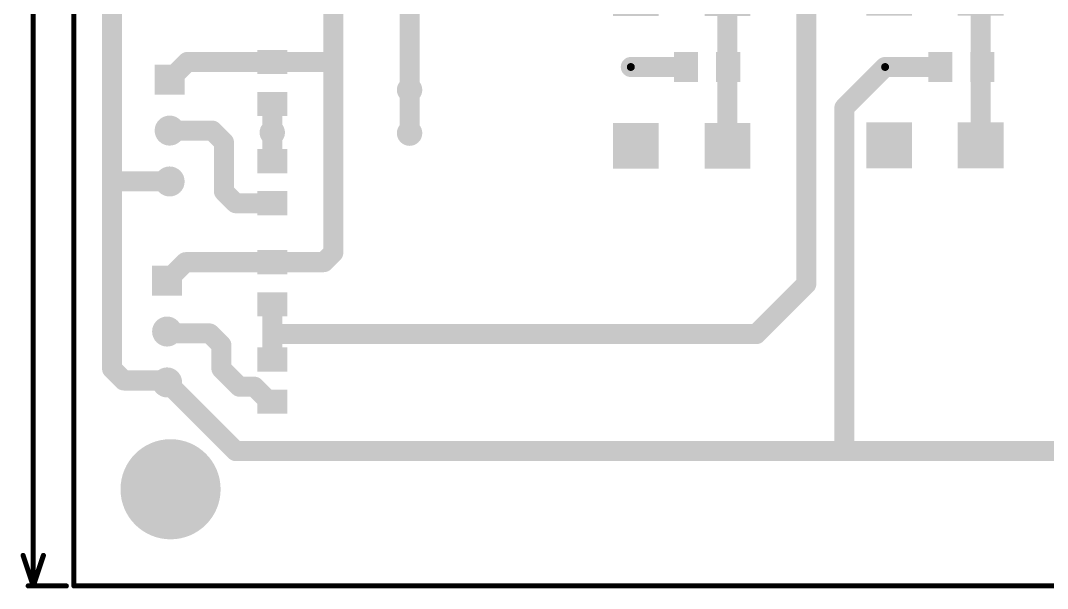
# Model space of a CAD drawing. Header units: millimetres. Extents: x 27 to 180, y 43 to 150.
# Drawn here: x 27.1 to 78.3, y 42.7 to 71 of the extents above; entities that cross this region are included whole.
import ezdxf

# ---------------------------------------------------------------- set-up
doc = ezdxf.new("R2010")
doc.units = ezdxf.units.MM
for name, color, linetype in [('BottomLayer', 5, 'Continuous'), ('Mechanical1', 6, 'Continuous'), ('MultiLayer', 9, 'Continuous'), ('PadHoleLayer', 156, 'Continuous'), ('ViaHoleLayer', 16, 'Continuous')]:
    doc.layers.add(name, color=color, linetype=linetype)

# ---------------------------------------------------------------- blocks, each defined once
blk = doc.blocks.new('SW4_FSM_5P23_TEC_16')
at = {"layer": 'BottomLayer'}
for points in [[(-4.953, 3.429), (-2.667, 3.429), (-2.667, 1.143), (-4.953, 1.143)], [(2.667, 3.429), (4.953, 3.429), (4.953, 1.143), (2.667, 1.143)], [(-4.953, -1.143), (-2.667, -1.143), (-2.667, -3.429), (-4.953, -3.429)], [(2.667, -1.143), (4.953, -1.143), (4.953, -3.429), (2.667, -3.429)]]:
    blk.add_hatch(color=5, dxfattribs=at).paths.add_polyline_path(points)
at = {"layer": 'MultiLayer'}
for points in [[(-4.953, 3.429), (-2.667, 3.429), (-2.667, 1.143), (-4.953, 1.143)], [(2.667, 3.429), (4.953, 3.429), (4.953, 1.143), (2.667, 1.143)], [(-4.953, -1.143), (-2.667, -1.143), (-2.667, -3.429), (-4.953, -3.429)], [(2.667, -1.143), (4.953, -1.143), (4.953, -3.429), (2.667, -3.429)]]:
    blk.add_hatch(color=9, dxfattribs=at).paths.add_polyline_path(points)
at = {"layer": 'PadHoleLayer'}
h = blk.add_hatch(color=156, dxfattribs=at)
edge = h.paths.add_edge_path()
edge.add_arc((-3.81, 2.286), 0.508, 0, 360)
h = blk.add_hatch(color=156, dxfattribs=at)
edge = h.paths.add_edge_path()
edge.add_arc((3.81, 2.286), 0.508, 0, 360)
h = blk.add_hatch(color=156, dxfattribs=at)
edge = h.paths.add_edge_path()
edge.add_arc((-3.81, -2.286), 0.508, 0, 360)
h = blk.add_hatch(color=156, dxfattribs=at)
edge = h.paths.add_edge_path()
edge.add_arc((3.81, -2.286), 0.508, 0, 360)
blk = doc.blocks.new('SW4_FSM_5P23_TEC_17')
at = {"layer": 'BottomLayer'}
for points in [[(-4.953, 3.429), (-2.667, 3.429), (-2.667, 1.143), (-4.953, 1.143)], [(2.667, 3.429), (4.953, 3.429), (4.953, 1.143), (2.667, 1.143)], [(-4.953, -1.143), (-2.667, -1.143), (-2.667, -3.429), (-4.953, -3.429)], [(2.667, -1.143), (4.953, -1.143), (4.953, -3.429), (2.667, -3.429)]]:
    blk.add_hatch(color=5, dxfattribs=at).paths.add_polyline_path(points)
at = {"layer": 'MultiLayer'}
for points in [[(-4.953, 3.429), (-2.667, 3.429), (-2.667, 1.143), (-4.953, 1.143)], [(2.667, 3.429), (4.953, 3.429), (4.953, 1.143), (2.667, 1.143)], [(-4.953, -1.143), (-2.667, -1.143), (-2.667, -3.429), (-4.953, -3.429)], [(2.667, -1.143), (4.953, -1.143), (4.953, -3.429), (2.667, -3.429)]]:
    blk.add_hatch(color=9, dxfattribs=at).paths.add_polyline_path(points)
at = {"layer": 'PadHoleLayer'}
h = blk.add_hatch(color=156, dxfattribs=at)
edge = h.paths.add_edge_path()
edge.add_arc((-3.81, 2.286), 0.508, 0, 360)
h = blk.add_hatch(color=156, dxfattribs=at)
edge = h.paths.add_edge_path()
edge.add_arc((3.81, 2.286), 0.508, 0, 360)
h = blk.add_hatch(color=156, dxfattribs=at)
edge = h.paths.add_edge_path()
edge.add_arc((-3.81, -2.286), 0.508, 0, 360)
h = blk.add_hatch(color=156, dxfattribs=at)
edge = h.paths.add_edge_path()
edge.add_arc((3.81, -2.286), 0.508, 0, 360)
blk = doc.blocks.new('V______CRCW0805__3_IPC_A_B_19')
at = {"layer": 'BottomLayer'}
for points in [[(-1.654, 0.754), (-0.448, 0.754), (-0.448, -0.754), (-1.654, -0.754)], [(0.448, 0.754), (1.654, 0.754), (1.654, -0.754), (0.448, -0.754)]]:
    blk.add_hatch(color=5, dxfattribs=at).paths.add_polyline_path(points)
blk = doc.blocks.new('V______CRCW0805__3_IPC_A_B_20')
at = {"layer": 'BottomLayer'}
for points in [[(-1.654, 0.754), (-0.448, 0.754), (-0.448, -0.754), (-1.654, -0.754)], [(0.448, 0.754), (1.654, 0.754), (1.654, -0.754), (0.448, -0.754)]]:
    blk.add_hatch(color=5, dxfattribs=at).paths.add_polyline_path(points)
blk = doc.blocks.new('V______CRCW0805__3_IPC_A_B_40')
at = {"layer": 'BottomLayer'}
for points in [[(-1.654, 0.754), (-0.448, 0.754), (-0.448, -0.754), (-1.654, -0.754)], [(0.448, 0.754), (1.654, 0.754), (1.654, -0.754), (0.448, -0.754)]]:
    blk.add_hatch(color=5, dxfattribs=at).paths.add_polyline_path(points)
blk = doc.blocks.new('V______CRCW0805__3_IPC_A_B_42')
at = {"layer": 'BottomLayer'}
for points in [[(-1.654, 0.754), (-0.448, 0.754), (-0.448, -0.754), (-1.654, -0.754)], [(0.448, 0.754), (1.654, 0.754), (1.654, -0.754), (0.448, -0.754)]]:
    blk.add_hatch(color=5, dxfattribs=at).paths.add_polyline_path(points)
blk = doc.blocks.new('V______CRCW0805__3_IPC_A_B_52')
at = {"layer": 'BottomLayer'}
for points in [[(-1.654, 0.754), (-0.448, 0.754), (-0.448, -0.754), (-1.654, -0.754)], [(0.448, 0.754), (1.654, 0.754), (1.654, -0.754), (0.448, -0.754)]]:
    blk.add_hatch(color=5, dxfattribs=at).paths.add_polyline_path(points)
blk = doc.blocks.new('V______CRCW0805__3_IPC_A_B_55')
at = {"layer": 'BottomLayer'}
for points in [[(-1.654, 0.754), (-0.448, 0.754), (-0.448, -0.754), (-1.654, -0.754)], [(0.448, 0.754), (1.654, 0.754), (1.654, -0.754), (0.448, -0.754)]]:
    blk.add_hatch(color=5, dxfattribs=at).paths.add_polyline_path(points)
blk = doc.blocks.new('61900311121_62')
at = {"layer": 'BottomLayer'}
h = blk.add_hatch(color=5, dxfattribs=at)
edge = h.paths.add_edge_path()
edge.add_arc((-2.54, 0.3), 0.75, 0, 360)
h = blk.add_hatch(color=5, dxfattribs=at)
edge = h.paths.add_edge_path()
edge.add_arc((0, 0.3), 0.75, 0, 360)
blk.add_hatch(color=5, dxfattribs=at).paths.add_polyline_path([(1.79, 1.05), (3.29, 1.05), (3.29, -0.45), (1.79, -0.45)])
at = {"layer": 'MultiLayer'}
h = blk.add_hatch(color=9, dxfattribs=at)
edge = h.paths.add_edge_path()
edge.add_arc((-2.54, 0.3), 0.75, 0, 360)
h = blk.add_hatch(color=9, dxfattribs=at)
edge = h.paths.add_edge_path()
edge.add_arc((0, 0.3), 0.75, 0, 360)
blk.add_hatch(color=9, dxfattribs=at).paths.add_polyline_path([(1.79, 1.05), (3.29, 1.05), (3.29, -0.45), (1.79, -0.45)])
at = {"layer": 'PadHoleLayer'}
h = blk.add_hatch(color=156, dxfattribs=at)
edge = h.paths.add_edge_path()
edge.add_arc((-2.54, 0.3), 0.5, 0, 360)
h = blk.add_hatch(color=156, dxfattribs=at)
edge = h.paths.add_edge_path()
edge.add_arc((0, 0.3), 0.5, 0, 360)
h = blk.add_hatch(color=156, dxfattribs=at)
edge = h.paths.add_edge_path()
edge.add_arc((2.54, 0.3), 0.5, 0, 360)
blk = doc.blocks.new('61900311121_66')
at = {"layer": 'BottomLayer'}
h = blk.add_hatch(color=5, dxfattribs=at)
edge = h.paths.add_edge_path()
edge.add_arc((-2.54, 0.3), 0.75, 0, 360)
h = blk.add_hatch(color=5, dxfattribs=at)
edge = h.paths.add_edge_path()
edge.add_arc((0, 0.3), 0.75, 0, 360)
blk.add_hatch(color=5, dxfattribs=at).paths.add_polyline_path([(1.79, 1.05), (3.29, 1.05), (3.29, -0.45), (1.79, -0.45)])
at = {"layer": 'MultiLayer'}
h = blk.add_hatch(color=9, dxfattribs=at)
edge = h.paths.add_edge_path()
edge.add_arc((-2.54, 0.3), 0.75, 0, 360)
h = blk.add_hatch(color=9, dxfattribs=at)
edge = h.paths.add_edge_path()
edge.add_arc((0, 0.3), 0.75, 0, 360)
blk.add_hatch(color=9, dxfattribs=at).paths.add_polyline_path([(1.79, 1.05), (3.29, 1.05), (3.29, -0.45), (1.79, -0.45)])
at = {"layer": 'PadHoleLayer'}
h = blk.add_hatch(color=156, dxfattribs=at)
edge = h.paths.add_edge_path()
edge.add_arc((-2.54, 0.3), 0.5, 0, 360)
h = blk.add_hatch(color=156, dxfattribs=at)
edge = h.paths.add_edge_path()
edge.add_arc((0, 0.3), 0.5, 0, 360)
h = blk.add_hatch(color=156, dxfattribs=at)
edge = h.paths.add_edge_path()
edge.add_arc((2.54, 0.3), 0.5, 0, 360)

msp = doc.modelspace()

# ---------------------------------------------------------------- hatches: boundary and pattern name
at = {"layer": 'BottomLayer'}
h = msp.add_hatch(color=5, dxfattribs=at)
edge = h.paths.add_edge_path()
edge.add_arc((57.531, 68.707), 0.4, 0, 360)
h = msp.add_hatch(color=5, dxfattribs=at)
edge = h.paths.add_edge_path()
edge.add_arc((70.231, 68.707), 0.4, 0, 360)
h = msp.add_hatch(color=5, dxfattribs=at)
edge = h.paths.add_edge_path()
edge.add_arc((46.482, 67.564), 0.635, 0, 360)
h = msp.add_hatch(color=5, dxfattribs=at)
edge = h.paths.add_edge_path()
edge.add_arc((39.624, 65.434), 0.635, 0, 360)
h = msp.add_hatch(color=5, dxfattribs=at)
edge = h.paths.add_edge_path()
edge.add_arc((46.482, 65.405), 0.635, 0, 360)
h = msp.add_hatch(color=5, dxfattribs=at)
edge = h.paths.add_edge_path()
edge.add_arc((34.544, 47.625), 2.5, 0, 360)
at = {"layer": 'PadHoleLayer'}
h = msp.add_hatch(color=156, dxfattribs=at)
edge = h.paths.add_edge_path()
edge.add_arc((34.544, 47.625), 1.5, 0, 360)
at = {"layer": 'ViaHoleLayer'}
h = msp.add_hatch(color=16, dxfattribs=at)
edge = h.paths.add_edge_path()
edge.add_arc((57.531, 68.707), 0.2, 0, 360)
h = msp.add_hatch(color=16, dxfattribs=at)
edge = h.paths.add_edge_path()
edge.add_arc((70.231, 68.707), 0.2, 0, 360)
h = msp.add_hatch(color=16, dxfattribs=at)
edge = h.paths.add_edge_path()
edge.add_arc((46.482, 67.564), 0.356, 0, 360)
h = msp.add_hatch(color=16, dxfattribs=at)
edge = h.paths.add_edge_path()
edge.add_arc((39.624, 65.434), 0.356, 0, 360)
h = msp.add_hatch(color=16, dxfattribs=at)
edge = h.paths.add_edge_path()
edge.add_arc((46.482, 65.405), 0.356, 0, 360)

# ---------------------------------------------------------------- linework, layer by layer
at = {"layer": 'BottomLayer', "const_width": 1}
for points in [[(66.294, 57.863), (66.294, 85.09)], [(46.482, 67.564), (46.482, 79.629)], [(42.672, 69.215), (42.672, 76.708)], [(31.623, 62.992), (31.623, 73.025)], [(62.357, 68.707), (62.357, 72.39)], [(75.006, 68.621), (75.006, 72.415)], [(34.498, 68.072), (35.387, 68.961)], [(35.387, 68.961), (39.624, 68.961)], [(39.624, 68.961), (42.418, 68.961)], [(42.418, 68.961), (42.672, 69.215)], [(42.672, 59.436), (42.672, 69.215)], [(57.531, 68.707), (60.29, 68.707)], [(62.357, 64.77), (62.357, 68.707)], [(68.199, 66.675), (70.231, 68.707)], [(70.231, 68.707), (72.99, 68.707)], [(75.006, 68.621), (75.092, 68.707)], [(75.006, 64.795), (75.006, 68.621)], [(46.482, 65.405), (46.482, 67.564)], [(39.624, 65.434), (39.624, 66.859)], [(68.199, 49.53), (68.199, 66.675)], [(34.498, 65.532), (36.625, 65.532)], [(36.625, 65.532), (37.211, 64.946)], [(39.624, 64.008), (39.624, 65.434)], [(37.211, 62.492), (37.211, 64.946)], [(31.623, 53.64), (31.623, 62.992)], [(31.623, 62.992), (34.498, 62.992)], [(37.211, 62.492), (37.797, 61.906)], [(37.797, 61.906), (39.624, 61.906)], [(42.199, 58.963), (42.672, 59.436)], [(34.371, 58.039), (35.295, 58.963)], [(35.295, 58.963), (39.624, 58.963)], [(39.624, 58.963), (42.199, 58.963)], [(63.803, 55.372), (66.294, 57.863)], [(39.624, 55.372), (39.624, 56.861)], [(34.371, 55.499), (34.467, 55.403)], [(34.467, 55.403), (36.498, 55.403)], [(36.498, 55.403), (37.084, 54.818)], [(39.624, 55.372), (63.803, 55.372)], [(39.624, 54.102), (39.624, 55.372)], [(37.084, 53.646), (37.084, 54.818)], [(31.623, 53.64), (32.209, 53.055)], [(37.084, 53.646), (37.985, 52.745)], [(32.209, 53.055), (34.275, 53.055)], [(34.275, 53.055), (34.371, 52.959)], [(34.371, 52.959), (37.8, 49.53)], [(37.985, 52.745), (38.729, 52.745)], [(38.729, 52.745), (39.37, 52.104)], [(39.37, 52.104), (39.521, 52.104)], [(39.521, 52.104), (39.624, 52)], [(37.8, 49.53), (68.199, 49.53)], [(68.199, 49.53), (108.712, 49.53)]]:
    msp.add_lwpolyline(points, dxfattribs=at)
at = {"layer": 'BottomLayer', "const_width": 0.5}
for points in [[(35.137, 68.961, 1), (35.637, 68.961, 1)], [(35.137, 68.961, 1), (35.637, 68.961, 1)], [(39.374, 68.961, 1), (39.874, 68.961, 1)], [(39.374, 68.961, 1), (39.874, 68.961, 1)], [(42.168, 68.961, 1), (42.668, 68.961, 1)], [(42.168, 68.961, 1), (42.668, 68.961, 1)], [(42.422, 69.215, 1), (42.922, 69.215, 1)], [(42.422, 69.215, 1), (42.922, 69.215, 1)], [(42.422, 69.215, 1), (42.922, 69.215, 1)], [(57.281, 68.707, 1), (57.781, 68.707, 1)], [(60.04, 68.707, 1), (60.54, 68.707, 1)], [(62.107, 68.707, 1), (62.607, 68.707, 1)], [(62.107, 68.707, 1), (62.607, 68.707, 1)], [(69.981, 68.707, 1), (70.481, 68.707, 1)], [(69.981, 68.707, 1), (70.481, 68.707, 1)], [(72.74, 68.707, 1), (73.24, 68.707, 1)], [(74.756, 68.621, 1), (75.256, 68.621, 1)], [(74.756, 68.621, 1), (75.256, 68.621, 1)], [(74.756, 68.621, 1), (75.256, 68.621, 1)], [(74.842, 68.707, 1), (75.342, 68.707, 1)], [(34.248, 68.072, 1), (34.748, 68.072, 1)], [(46.232, 67.564, 1), (46.732, 67.564, 1)], [(46.232, 67.564, 1), (46.732, 67.564, 1)], [(39.374, 66.859, 1), (39.874, 66.859, 1)], [(67.949, 66.675, 1), (68.449, 66.675, 1)], [(67.949, 66.675, 1), (68.449, 66.675, 1)], [(34.248, 65.532, 1), (34.748, 65.532, 1)], [(36.375, 65.532, 1), (36.875, 65.532, 1)], [(36.375, 65.532, 1), (36.875, 65.532, 1)], [(39.374, 65.434, 1), (39.874, 65.434, 1)], [(39.374, 65.434, 1), (39.874, 65.434, 1)], [(46.232, 65.405, 1), (46.732, 65.405, 1)], [(36.961, 64.946, 1), (37.461, 64.946, 1)], [(36.961, 64.946, 1), (37.461, 64.946, 1)], [(62.107, 64.77, 1), (62.607, 64.77, 1)], [(74.756, 64.795, 1), (75.256, 64.795, 1)], [(39.374, 64.008, 1), (39.874, 64.008, 1)], [(31.373, 62.992, 1), (31.873, 62.992, 1)], [(31.373, 62.992, 1), (31.873, 62.992, 1)], [(31.373, 62.992, 1), (31.873, 62.992, 1)], [(34.248, 62.992, 1), (34.748, 62.992, 1)], [(36.961, 62.492, 1), (37.461, 62.492, 1)], [(36.961, 62.492, 1), (37.461, 62.492, 1)], [(37.547, 61.906, 1), (38.047, 61.906, 1)], [(37.547, 61.906, 1), (38.047, 61.906, 1)], [(39.374, 61.906, 1), (39.874, 61.906, 1)], [(42.422, 59.436, 1), (42.922, 59.436, 1)], [(42.422, 59.436, 1), (42.922, 59.436, 1)], [(35.045, 58.963, 1), (35.545, 58.963, 1)], [(35.045, 58.963, 1), (35.545, 58.963, 1)], [(39.374, 58.963, 1), (39.874, 58.963, 1)], [(39.374, 58.963, 1), (39.874, 58.963, 1)], [(41.949, 58.963, 1), (42.449, 58.963, 1)], [(41.949, 58.963, 1), (42.449, 58.963, 1)], [(34.121, 58.039, 1), (34.621, 58.039, 1)], [(66.044, 57.863, 1), (66.544, 57.863, 1)], [(66.044, 57.863, 1), (66.544, 57.863, 1)], [(39.374, 56.861, 1), (39.874, 56.861, 1)], [(34.121, 55.499, 1), (34.621, 55.499, 1)], [(34.217, 55.403, 1), (34.717, 55.403, 1)], [(34.217, 55.403, 1), (34.717, 55.403, 1)], [(36.248, 55.403, 1), (36.748, 55.403, 1)], [(36.248, 55.403, 1), (36.748, 55.403, 1)], [(39.374, 55.372, 1), (39.874, 55.372, 1)], [(39.374, 55.372, 1), (39.874, 55.372, 1)], [(39.374, 55.372, 1), (39.874, 55.372, 1)], [(63.553, 55.372, 1), (64.053, 55.372, 1)], [(63.553, 55.372, 1), (64.053, 55.372, 1)], [(36.834, 54.818, 1), (37.334, 54.818, 1)], [(36.834, 54.818, 1), (37.334, 54.818, 1)], [(39.374, 54.102, 1), (39.874, 54.102, 1)], [(31.373, 53.64, 1), (31.873, 53.64, 1)], [(31.373, 53.64, 1), (31.873, 53.64, 1)], [(36.834, 53.646, 1), (37.334, 53.646, 1)], [(36.834, 53.646, 1), (37.334, 53.646, 1)], [(31.959, 53.055, 1), (32.459, 53.055, 1)], [(31.959, 53.055, 1), (32.459, 53.055, 1)], [(34.025, 53.055, 1), (34.525, 53.055, 1)], [(34.025, 53.055, 1), (34.525, 53.055, 1)], [(34.121, 52.959, 1), (34.621, 52.959, 1)], [(34.121, 52.959, 1), (34.621, 52.959, 1)], [(37.735, 52.745, 1), (38.235, 52.745, 1)], [(37.735, 52.745, 1), (38.235, 52.745, 1)], [(38.479, 52.745, 1), (38.979, 52.745, 1)], [(38.479, 52.745, 1), (38.979, 52.745, 1)], [(39.12, 52.104, 1), (39.62, 52.104, 1)], [(39.12, 52.104, 1), (39.62, 52.104, 1)], [(39.271, 52.104, 1), (39.771, 52.104, 1)], [(39.271, 52.104, 1), (39.771, 52.104, 1)], [(39.374, 52, 1), (39.874, 52, 1)], [(37.55, 49.53, 1), (38.05, 49.53, 1)], [(37.55, 49.53, 1), (38.05, 49.53, 1)], [(67.949, 49.53, 1), (68.449, 49.53, 1)], [(67.949, 49.53, 1), (68.449, 49.53, 1)], [(67.949, 49.53, 1), (68.449, 49.53, 1)]]:
    msp.add_lwpolyline(points, format="xyb", close=True, dxfattribs=at)
at = {"layer": 'Mechanical1', "const_width": 0.254}
for points in [[(29.718, 42.799), (29.718, 142.875)], [(27.686, 42.799), (27.686, 87.835)], [(27.178, 44.323), (27.686, 42.799)], [(27.686, 42.799), (28.194, 44.323)], [(27.432, 42.799), (29.337, 42.799)], [(29.718, 42.799), (179.705, 42.799)]]:
    msp.add_lwpolyline(points, dxfattribs=at)
at = {"layer": 'Mechanical1', "const_width": 0.127}
for points in [[(27.114, 44.323, 1), (27.241, 44.323, 1)], [(28.131, 44.323, 1), (28.258, 44.323, 1)], [(27.369, 42.799, 1), (27.495, 42.799, 1)], [(27.622, 42.799, 1), (27.75, 42.799, 1)], [(27.622, 42.799, 1), (27.75, 42.799, 1)], [(27.622, 42.799, 1), (27.75, 42.799, 1)], [(29.273, 42.799, 1), (29.401, 42.799, 1)], [(29.654, 42.799, 1), (29.782, 42.799, 1)], [(29.654, 42.799, 1), (29.782, 42.799, 1)]]:
    msp.add_lwpolyline(points, format="xyb", close=True, dxfattribs=at)

# ---------------------------------------------------------------- block references
for name, p, rotation in [('SW4_FSM_5P23_TEC_17', (60.071, 68.58), 90), ('SW4_FSM_5P23_TEC_16', (72.72, 68.605), 90), ('V______CRCW0805__3_IPC_A_B_19', (39.624, 67.91), 90), ('V______CRCW0805__3_IPC_A_B_55', (61.341, 68.707), 180), ('V______CRCW0805__3_IPC_A_B_52', (74.041, 68.707), 180), ('61900311121_62', (34.798, 65.532), 90), ('V______CRCW0805__3_IPC_A_B_20', (39.624, 62.957), 270), ('V______CRCW0805__3_IPC_A_B_40', (39.624, 57.912), 90), ('61900311121_66', (34.671, 55.499), 90), ('V______CRCW0805__3_IPC_A_B_42', (39.624, 53.051), 270)]:
    msp.add_blockref(name, p, dxfattribs=dict(rotation=rotation))

doc.saveas('drawing.dxf')
